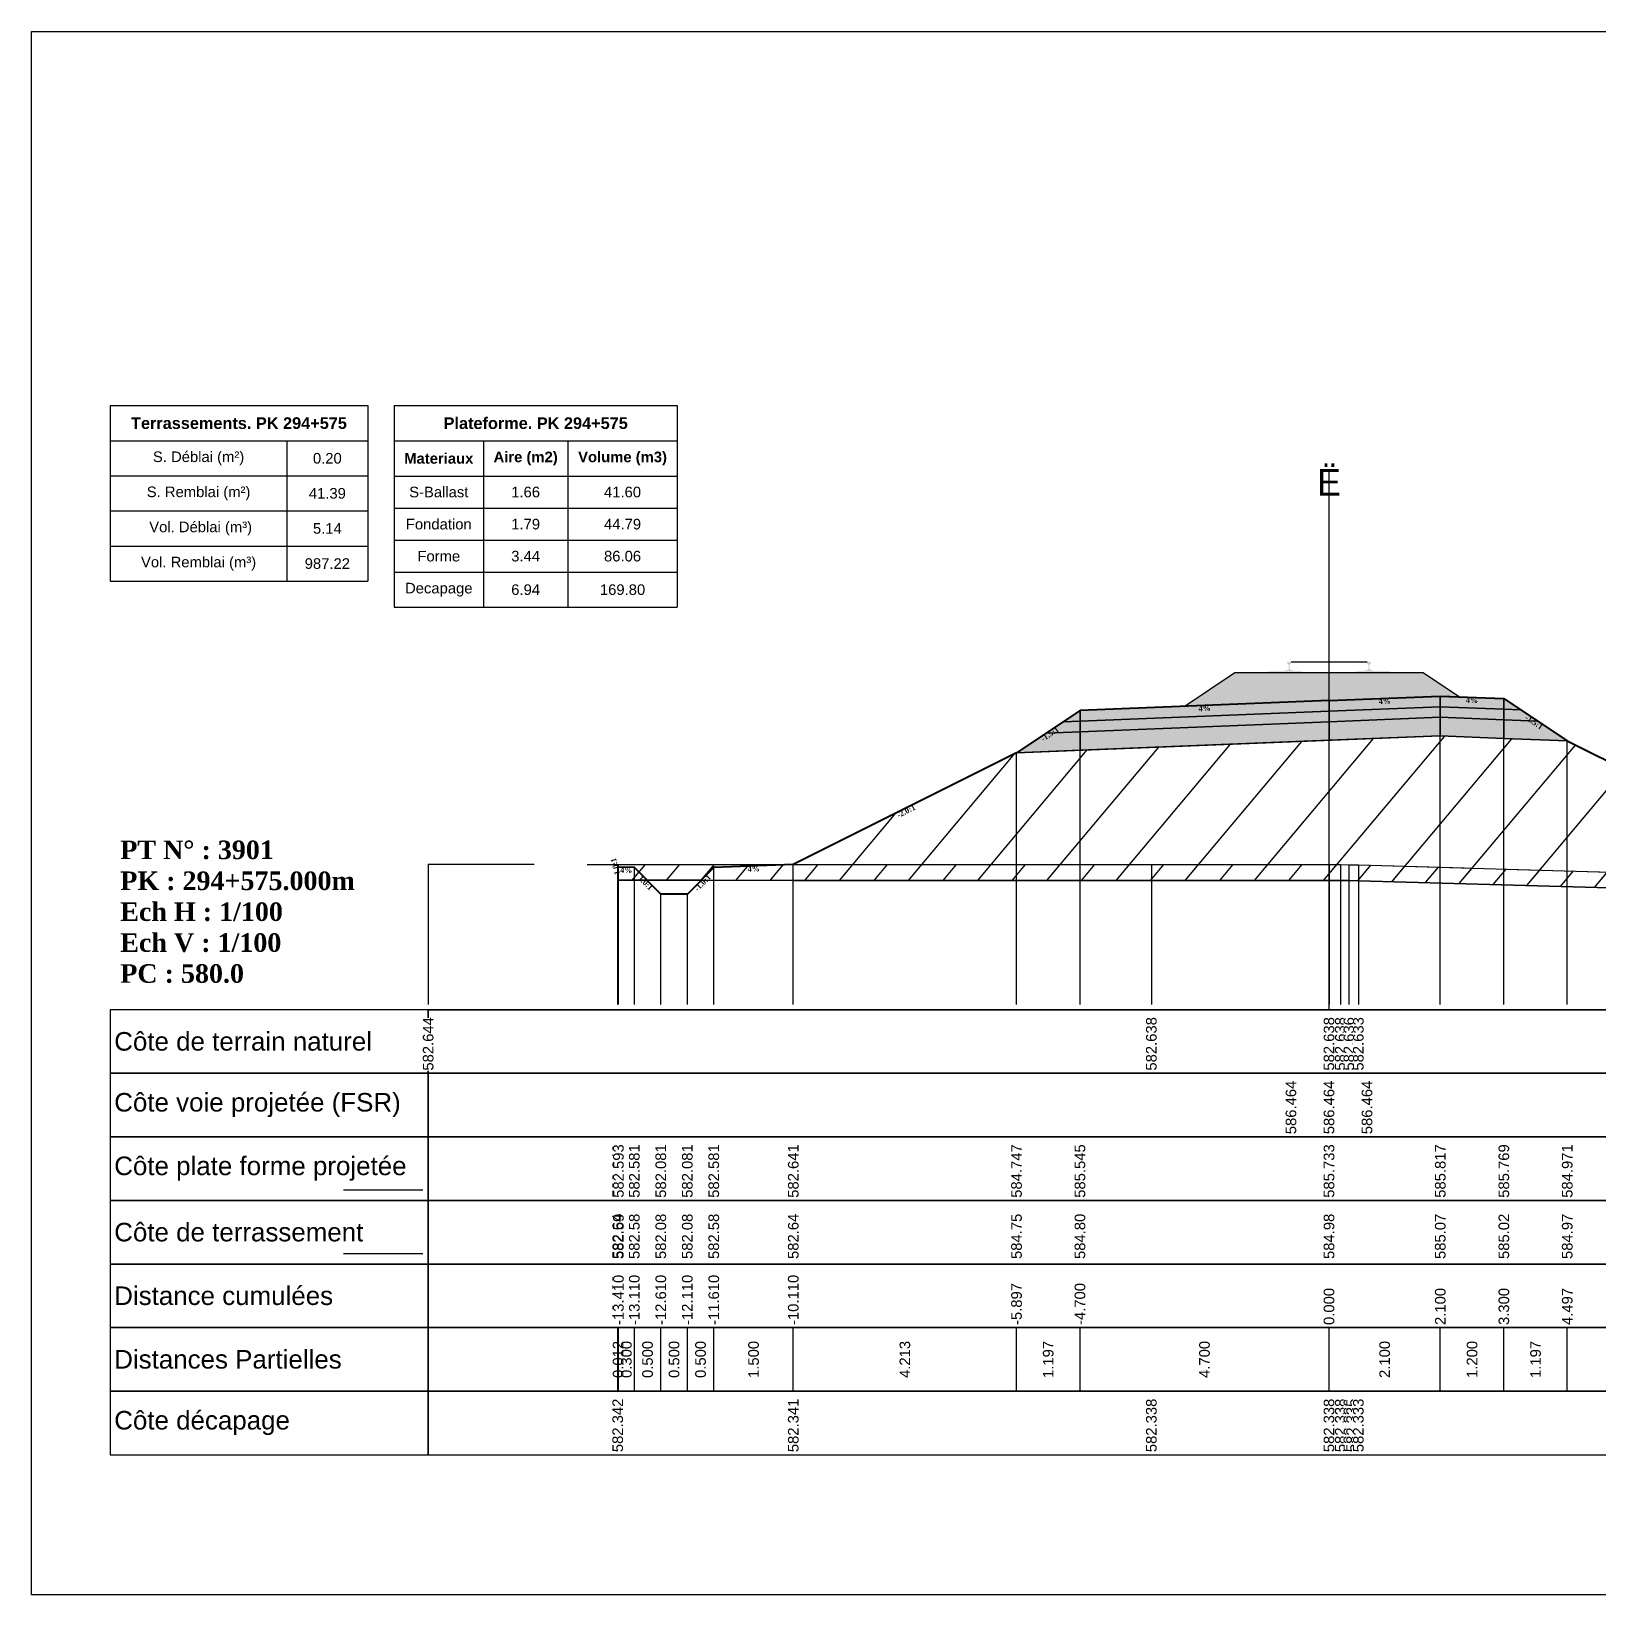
# Model space of a CAD drawing. Header units: millimetres. Extents: x 2762 to 3076, y 916 to 3305.
# Drawn here: x 2797.56 to 2827.14, y 2667.65 to 2697.15 of the extents above; entities that cross this region are included whole.
import ezdxf

# ---------------------------------------------------------------- set-up
doc = ezdxf.new("R2010")
doc.units = ezdxf.units.MM
doc.header["$LTSCALE"] = 2
doc.linetypes.add('CACHE', pattern=[9.525, 6.35, -3.175])
doc.linetypes.add('DASHED', pattern=[0.75, 0.5, -0.25])
for name, color, linetype in [('C-ANNO-TABL', 1, 'Continuous'), ('C-ANNO-TABL-TEXT', 150, 'Continuous'), ('C-ANNO-TABL-TITL', 150, 'Continuous'), ('C-ANNO-TABL-TTBL', 5, 'Continuous'), ('C-ROAD-CORR', 5, 'Continuous'), ('C-ROAD-SCTN', 7, 'Continuous')]:
    doc.layers.add(name, color=color, linetype=linetype)
doc.styles.add('ARIAL', font='arial.ttf')
doc.styles.add('C3D_Etiquette', font='romans.shx')
doc.styles.add('C3D_Profil_Travers', font='romans.shx')
doc.styles.get("Standard").update_dxf_attribs({"font": 'arial.ttf'})

msp = doc.modelspace()

# ---------------------------------------------------------------- hatches: boundary and pattern name
at = {"linetype": 'Continuous', "lineweight": -3}
msp.add_hatch(color=254, dxfattribs=at).paths.add_polyline_path([(2820.837, 2684.864), (2820.837, 2685.049), (2820.952, 2685.07), (2821.3, 2685.07), (2821.3, 2685.076), (2821.226, 2685.076), (2821.226, 2685.086), (2821.227, 2685.087), (2821.229, 2685.087), (2821.23, 2685.088), (2821.25, 2685.089), (2821.253, 2685.09), (2821.256, 2685.091), (2821.284, 2685.102), (2821.287, 2685.103), (2821.288, 2685.104), (2821.289, 2685.106), (2821.29, 2685.11), (2821.291, 2685.117), (2821.292, 2685.126), (2821.293, 2685.136), (2821.293, 2685.16), (2821.292, 2685.176), (2821.292, 2685.182), (2821.291, 2685.188), (2821.29, 2685.193), (2821.29, 2685.195), (2821.289, 2685.198), (2821.288, 2685.2), (2821.287, 2685.201), (2821.286, 2685.203), (2821.285, 2685.203), (2821.269, 2685.209), (2821.267, 2685.211), (2821.266, 2685.211), (2821.265, 2685.213), (2821.265, 2685.215), (2821.265, 2685.234), (2821.266, 2685.238), (2821.267, 2685.24), (2821.269, 2685.243), (2821.271, 2685.244), (2821.274, 2685.245), (2821.275, 2685.246), (2821.279, 2685.247), (2821.283, 2685.247), (2821.286, 2685.247), (2821.29, 2685.248), (2821.295, 2685.248), (2821.298, 2685.248), (2821.301, 2685.248), (2821.305, 2685.248), (2821.308, 2685.248), (2821.312, 2685.248), (2821.317, 2685.247), (2821.32, 2685.247), (2821.324, 2685.247), (2821.328, 2685.246), (2821.329, 2685.245), (2821.331, 2685.244), (2821.334, 2685.243), (2821.336, 2685.24), (2821.337, 2685.238), (2821.337, 2685.234), (2821.337, 2685.215), (2821.337, 2685.213), (2821.337, 2685.211), (2821.336, 2685.211), (2821.334, 2685.209), (2821.318, 2685.203), (2821.317, 2685.203), (2821.315, 2685.201), (2821.314, 2685.2), (2821.314, 2685.198), (2821.313, 2685.195), (2821.312, 2685.193), (2821.312, 2685.188), (2821.311, 2685.182), (2821.31, 2685.176), (2821.31, 2685.16), (2821.31, 2685.136), (2821.311, 2685.126), (2821.312, 2685.117), (2821.313, 2685.11), (2821.314, 2685.106), (2821.315, 2685.104), (2821.316, 2685.103), (2821.318, 2685.102), (2821.347, 2685.091), (2821.35, 2685.09), (2821.353, 2685.089), (2821.373, 2685.088), (2821.374, 2685.087), (2821.375, 2685.087), (2821.376, 2685.086), (2821.376, 2685.076), (2821.302, 2685.076), (2821.302, 2685.07), (2821.506, 2685.07), (2821.638, 2685.039), (2822.472, 2685.039), (2822.603, 2685.07), (2822.807, 2685.07), (2822.807, 2685.076), (2822.733, 2685.076), (2822.733, 2685.086), (2822.734, 2685.087), (2822.736, 2685.087), (2822.737, 2685.088), (2822.757, 2685.089), (2822.76, 2685.09), (2822.763, 2685.091), (2822.791, 2685.102), (2822.794, 2685.103), (2822.795, 2685.104), (2822.796, 2685.106), (2822.797, 2685.11), (2822.798, 2685.117), (2822.799, 2685.126), (2822.8, 2685.136), (2822.8, 2685.16), (2822.799, 2685.176), (2822.799, 2685.182), (2822.798, 2685.188), (2822.797, 2685.193), (2822.797, 2685.195), (2822.796, 2685.198), (2822.795, 2685.2), (2822.794, 2685.201), (2822.793, 2685.203), (2822.792, 2685.203), (2822.776, 2685.209), (2822.774, 2685.211), (2822.773, 2685.211), (2822.772, 2685.213), (2822.772, 2685.215), (2822.772, 2685.234), (2822.773, 2685.238), (2822.774, 2685.24), (2822.776, 2685.243), (2822.778, 2685.244), (2822.781, 2685.245), (2822.782, 2685.246), (2822.786, 2685.247), (2822.79, 2685.247), (2822.793, 2685.247), (2822.797, 2685.248), (2822.802, 2685.248), (2822.805, 2685.248), (2822.808, 2685.248), (2822.812, 2685.248), (2822.815, 2685.248), (2822.819, 2685.248), (2822.824, 2685.247), (2822.827, 2685.247), (2822.831, 2685.247), (2822.835, 2685.246), (2822.836, 2685.245), (2822.838, 2685.244), (2822.841, 2685.243), (2822.843, 2685.24), (2822.844, 2685.238), (2822.844, 2685.234), (2822.844, 2685.215), (2822.844, 2685.213), (2822.844, 2685.211), (2822.843, 2685.211), (2822.841, 2685.209), (2822.825, 2685.203), (2822.824, 2685.203), (2822.822, 2685.201), (2822.821, 2685.2), (2822.821, 2685.198), (2822.82, 2685.195), (2822.819, 2685.193), (2822.819, 2685.188), (2822.818, 2685.182), (2822.817, 2685.176), (2822.817, 2685.16), (2822.817, 2685.136), (2822.818, 2685.126), (2822.819, 2685.117), (2822.82, 2685.11), (2822.821, 2685.106), (2822.822, 2685.104), (2822.823, 2685.103), (2822.825, 2685.102), (2822.854, 2685.091), (2822.857, 2685.09), (2822.86, 2685.089), (2822.88, 2685.088), (2822.881, 2685.087), (2822.882, 2685.087), (2822.883, 2685.086), (2822.883, 2685.076), (2822.809, 2685.076), (2822.809, 2685.07), (2823.157, 2685.07), (2823.272, 2685.049), (2823.272, 2684.864)])
h = msp.add_hatch(dxfattribs=at)
h.set_pattern_fill('GRAVEL', color=252, scale=0.009, style=0)
h.set_pattern_definition([(228.0128, (2819.486781, 2684.636176), (-1.8288, -2.0574), [0.030755, -3.0447435]), (184.96974, (2819.466207, 2684.613316), (2.743199999, 0.228600013), [0.0527764, -5.2248644]), (132.51045, (2819.413629, 2684.608744), (2.286, -2.5146), [0.0372133, -3.684125]), (267.2737, (2819.324475, 2684.551594), (0.2286, 4.572), [0.0480604, -4.7579794]), (292.83365, (2819.322189, 2684.503588), (-1.143, 2.7432), [0.047127, -4.6655827]), (357.2737, (2819.340477, 2684.460154), (-4.572, 0.2286), [0.0480604, -4.7579794]), (37.69424, (2819.388483, 2684.457868), (-2.9718, -2.286), [0.0635574, -6.2921804]), (72.25533, (2819.438775, 2684.49673), (1.6002, 5.0292), [0.0600048, -5.940473]), (121.42957, (2819.457063, 2684.55388), (-1.8288, 2.9718), [0.048223, -4.774099]), (175.23636, (2819.431917, 2684.595028), (2.5146, -0.2286), [0.055054, -2.697654]), (222.39744, (2819.377053, 2684.5996), (-2.7432, -2.5146), [0.071197, -7.0485095]), (138.81407, (2819.55079, 2684.549308), (-1.6002, 1.3716), [0.0243004, -2.405751]), (171.46923, (2819.532501, 2684.56531), (2.9718, -0.4572), [0.0462314, -4.5769175]), (225, (2819.48678, 2684.57217), (-3e-17, -0.2286), [0.032329, -0.29096]), (203.1986, (2819.47078, 2684.5996), (1.143, 0.4572), [0.01741, -1.723556]), (291.8014, (2819.454777, 2684.59274), (-0.2286, 0.6858), [0.024621, -1.206428]), (30.9638, (2819.46392, 2684.569882), (0.6858, 0.4572), [0.039989, -1.292967]), (161.565, (2819.49821, 2684.590456), (0.4572, -0.2286), [0.028916, -0.693981]), (16.38954, (2819.322189, 2684.592742), (2.286, 0.6858), [0.040508, -4.0102944]), (70.34618, (2819.361051, 2684.604172), (-0.9144, -2.5146), [0.033984, -3.3643994]), (293.1986, (2819.49821, 2684.636176), (-0.4572, 1.143), [0.034819, -1.7061465]), (343.61046, (2819.511927, 2684.604172), (-2.286, 0.6858), [0.040508, -4.0102944]), (339.44395, (2819.32219, 2684.45101), (-1.143, 0.4572), [0.039063, -1.914096]), (294.77514, (2819.358765, 2684.437294), (-1.143, 2.5146), [0.0327305, -3.2403234]), (66.8014, (2819.500497, 2684.407576), (0.4572, 1.143), [0.034819, -1.7061465]), (17.35402, (2819.514213, 2684.43958), (-2.9718, -0.9144), [0.0383204, -3.793714]), (69.44395, (2819.388483, 2684.407576), (-0.4572, -1.143), [0.0195316, -1.933628]), (101.3099, (2819.48678, 2684.407576), (-0.2286, 0.9144), [0.011656, -1.1539795]), (165.9638, (2819.484495, 2684.419006), (0.6858, -0.2286), [0.047127, -0.895415]), (186.009, (2819.438775, 2684.430436), (2.286, 0.2286), [0.043674, -4.323723]), (303.69, (2819.46392, 2684.54931), (-0.2286, 0.4572), [0.032969, -0.79126]), (353.15723, (2819.482209, 2684.521876), (3.8862, -0.4572), [0.05756, -5.698441]), (60.9454, (2819.53936, 2684.515018), (-0.9144, -1.6002), [0.023536, -2.330045]), (90, (2819.5508, 2684.5356), (-0.2286, 0.2286), [0.013716, -0.214884]), (120.25644, (2819.434203, 2684.437294), (0.9144, -1.6002), [0.031758, -3.1440547]), (48.0128, (2819.418201, 2684.464726), (1.8288, 2.0574), [0.06151, -3.0139886]), (0, (2819.45935, 2684.51045), (0.2286, 0.2286), [0.059436, -0.169164]), (325.30485, (2819.518785, 2684.510446), (2.286, -1.6002), [0.036145, -3.5783385]), (254.0546, (2819.548503, 2684.489872), (-0.2286, -0.9144), [0.033285, -1.6309485]), (207.64598, (2819.539359, 2684.457868), (-4.3434, -2.286), [0.054193, -5.365122]), (175.42608, (2819.491353, 2684.432722), (-2.9718, 0.2286), [0.0573327, -5.675926])])
h.paths.add_polyline_path([(2819.322, 2684.408), (2820.28, 2685.046), (2823.83, 2685.046), (2824.519, 2684.586), (2824.155, 2684.601)])
h = msp.add_hatch(color=11, dxfattribs=at)
h.paths.add_polyline_path([(2825.355, 2684.353), (2825.355, 2684.553), (2825.674, 2684.34)])
h.paths.add_polyline_path([(2824.155, 2684.401), (2824.155, 2684.601), (2825.355, 2684.553), (2825.355, 2684.353)])
h.paths.add_polyline_path([(2822.055, 2684.317), (2822.055, 2684.517), (2824.155, 2684.601), (2824.155, 2684.401)])
h.paths.add_polyline_path([(2817.355, 2684.129), (2817.355, 2684.329), (2822.055, 2684.517), (2822.055, 2684.317)])
h.paths.add_polyline_path([(2817.035, 2684.116), (2817.355, 2684.329), (2817.355, 2684.129)])
h = msp.add_hatch(color=83, dxfattribs=at)
h.paths.add_polyline_path([(2825.355, 2683.803), (2825.355, 2684.153), (2825.993, 2684.127), (2826.551, 2683.755)])
h.paths.add_polyline_path([(2824.155, 2683.851), (2824.155, 2684.201), (2825.355, 2684.153), (2825.355, 2683.803)])
h.paths.add_polyline_path([(2822.055, 2683.767), (2822.055, 2684.117), (2824.155, 2684.201), (2824.155, 2683.851)])
h.paths.add_polyline_path([(2817.355, 2683.579), (2817.355, 2683.929), (2822.055, 2684.117), (2822.055, 2683.767)])
h.paths.add_polyline_path([(2816.158, 2683.531), (2816.716, 2683.903), (2817.355, 2683.929), (2817.355, 2683.579)])
h = msp.add_hatch(color=30, dxfattribs=at)
h.paths.add_polyline_path([(2825.355, 2684.153), (2825.355, 2684.353), (2825.674, 2684.34), (2825.993, 2684.127)])
h.paths.add_polyline_path([(2824.155, 2684.201), (2824.155, 2684.401), (2825.355, 2684.353), (2825.355, 2684.153)])
h.paths.add_polyline_path([(2822.055, 2684.117), (2822.055, 2684.317), (2824.155, 2684.401), (2824.155, 2684.201)])
h.paths.add_polyline_path([(2817.355, 2683.929), (2817.355, 2684.129), (2822.055, 2684.317), (2822.055, 2684.117)])
h.paths.add_polyline_path([(2816.716, 2683.903), (2817.035, 2684.116), (2817.355, 2684.129), (2817.355, 2683.929)])
h = msp.add_hatch(dxfattribs=at)
h.set_pattern_fill('_U', color=3, angle=50, style=0, pattern_type=0)
h.set_pattern_definition([(50, (2810.2056, 2681.1253), (-0.766044, 0.642788), [])])
h.paths.add_polyline_path([(2810.206, 2681.125), (2810.445, 2681.364), (2811.945, 2681.424), (2816.158, 2683.531), (2824.155, 2683.851), (2826.551, 2683.755), (2831.75, 2681.156), (2831.75, 2680.856), (2822.608, 2681.117), (2822.431, 2681.119), (2822.268, 2681.122), (2818.702, 2681.121)])
h.paths.add_polyline_path([(2808.632, 2681.126), (2808.632, 2681.426), (2808.645, 2681.376), (2808.945, 2681.364), (2809.184, 2681.126)])
h = msp.add_hatch(dxfattribs=at)
h.set_pattern_fill('_U', color=150, scale=0.5, angle=50, style=0, pattern_type=0)
h.set_pattern_definition([(50, (2810.2056, 2681.1253), (-0.383022, 0.321394), [])])
h.paths.add_polyline_path([(2810.206, 2681.125), (2810.445, 2681.364), (2811.945, 2681.424), (2818.702, 2681.421), (2822.268, 2681.422), (2822.431, 2681.419), (2822.608, 2681.417), (2831.75, 2681.156), (2831.75, 2680.856), (2822.608, 2681.117), (2822.431, 2681.119), (2822.268, 2681.122), (2818.702, 2681.121)])
h.paths.add_polyline_path([(2808.632, 2681.426), (2811.945, 2681.424), (2810.445, 2681.364), (2810.206, 2681.125), (2809.184, 2681.126), (2808.945, 2681.364), (2808.645, 2681.376)])
h.paths.add_polyline_path([(2808.632, 2681.126), (2808.632, 2681.426), (2808.645, 2681.376), (2808.945, 2681.364), (2809.184, 2681.126)])

# ---------------------------------------------------------------- linework, layer by layer
at = {"color": 7, "linetype": 'Continuous', "lineweight": -3}
for p, q in [((2822.055, 2678.684), (2822.055, 2688.884)), ((2805.054, 2678.684), (2839.056, 2678.684)), ((2808.632, 2671.484), (2808.632, 2672.684)), ((2808.645, 2671.484), (2808.645, 2672.684)), ((2808.645, 2671.484), (2808.645, 2672.684)), ((2808.945, 2671.484), (2808.945, 2672.684)), ((2808.945, 2671.484), (2808.945, 2672.684)), ((2809.445, 2671.484), (2809.445, 2672.684)), ((2809.445, 2671.484), (2809.445, 2672.684)), ((2809.945, 2671.484), (2809.945, 2672.684)), ((2809.945, 2671.484), (2809.945, 2672.684)), ((2810.445, 2671.484), (2810.445, 2672.684)), ((2810.445, 2671.484), (2810.445, 2672.684)), ((2811.945, 2671.484), (2811.945, 2672.684)), ((2811.945, 2671.484), (2811.945, 2672.684)), ((2816.158, 2671.484), (2816.158, 2672.684)), ((2816.158, 2671.484), (2816.158, 2672.684)), ((2817.355, 2671.484), (2817.355, 2672.684)), ((2817.355, 2671.484), (2817.355, 2672.684)), ((2822.055, 2671.484), (2822.055, 2672.684)), ((2822.055, 2671.484), (2822.055, 2672.684)), ((2824.155, 2671.484), (2824.155, 2672.684)), ((2824.155, 2671.484), (2824.155, 2672.684)), ((2825.355, 2671.484), (2825.355, 2672.684)), ((2825.355, 2671.484), (2825.355, 2672.684)), ((2826.551, 2671.484), (2826.551, 2672.684)), ((2826.551, 2671.484), (2826.551, 2672.684))]:
    msp.add_line(p, q, dxfattribs=at)
at = {"color": 251, "linetype": 'Continuous', "lineweight": -3}
for p, q in [((2819.322, 2684.408), (2820.28, 2685.046)), ((2820.28, 2685.046), (2823.83, 2685.046)), ((2823.83, 2685.046), (2824.519, 2684.586)), ((2817.355, 2684.329), (2822.055, 2684.517)), ((2824.155, 2684.601), (2819.322, 2684.408)), ((2822.055, 2684.517), (2824.155, 2684.601)), ((2822.055, 2684.317), (2822.055, 2684.517)), ((2822.055, 2684.517), (2822.055, 2684.317)), ((2824.519, 2684.586), (2824.155, 2684.601)), ((2824.155, 2684.401), (2824.155, 2684.601)), ((2824.155, 2684.601), (2825.355, 2684.553)), ((2824.155, 2684.601), (2824.155, 2684.401)), ((2825.355, 2684.353), (2825.355, 2684.553)), ((2825.355, 2684.553), (2825.674, 2684.34)), ((2825.355, 2684.553), (2825.355, 2684.353)), ((2817.035, 2684.116), (2817.355, 2684.329)), ((2817.355, 2684.129), (2817.355, 2684.329)), ((2817.355, 2684.329), (2817.355, 2684.129)), ((2822.055, 2684.317), (2817.355, 2684.129)), ((2824.155, 2684.401), (2822.055, 2684.317)), ((2825.355, 2684.353), (2824.155, 2684.401)), ((2825.674, 2684.34), (2825.355, 2684.353)), ((2817.355, 2684.129), (2817.035, 2684.116))]:
    msp.add_line(p, q, dxfattribs=at)
at = {"color": 53, "linetype": 'Continuous', "lineweight": -3}
for p, q in [((2817.355, 2684.129), (2822.055, 2684.317)), ((2822.055, 2684.317), (2824.155, 2684.401)), ((2822.055, 2684.117), (2822.055, 2684.317)), ((2822.055, 2684.317), (2822.055, 2684.117)), ((2824.155, 2684.201), (2822.055, 2684.117)), ((2822.055, 2684.117), (2824.155, 2684.201)), ((2824.155, 2684.201), (2824.155, 2684.401)), ((2824.155, 2684.401), (2825.355, 2684.353)), ((2824.155, 2684.401), (2824.155, 2684.201)), ((2825.355, 2684.153), (2824.155, 2684.201)), ((2824.155, 2683.851), (2824.155, 2684.201)), ((2824.155, 2684.201), (2825.355, 2684.153)), ((2824.155, 2684.201), (2824.155, 2683.851)), ((2825.355, 2684.153), (2825.355, 2684.353)), ((2825.355, 2684.353), (2825.674, 2684.34)), ((2825.355, 2684.353), (2825.355, 2684.153)), ((2825.674, 2684.34), (2825.993, 2684.127)), ((2816.158, 2683.531), (2816.716, 2683.903)), ((2816.716, 2683.903), (2817.035, 2684.116)), ((2817.355, 2683.929), (2816.716, 2683.903)), ((2816.716, 2683.903), (2817.355, 2683.929)), ((2817.035, 2684.116), (2817.355, 2684.129)), ((2817.355, 2683.929), (2817.355, 2684.129)), ((2817.355, 2684.129), (2817.355, 2683.929)), ((2822.055, 2684.117), (2817.355, 2683.929)), ((2817.355, 2683.929), (2822.055, 2684.117)), ((2817.355, 2683.579), (2817.355, 2683.929)), ((2817.355, 2683.929), (2817.355, 2683.579)), ((2822.055, 2683.767), (2822.055, 2684.117)), ((2822.055, 2684.117), (2822.055, 2683.767)), ((2825.993, 2684.127), (2825.355, 2684.153)), ((2825.355, 2683.803), (2825.355, 2684.153)), ((2825.355, 2684.153), (2825.993, 2684.127)), ((2825.355, 2684.153), (2825.355, 2683.803)), ((2825.993, 2684.127), (2826.551, 2683.755)), ((2822.055, 2683.767), (2817.355, 2683.579)), ((2824.155, 2683.851), (2822.055, 2683.767)), ((2825.355, 2683.803), (2824.155, 2683.851)), ((2826.551, 2683.755), (2825.355, 2683.803)), ((2817.355, 2683.579), (2816.158, 2683.531))]:
    msp.add_line(p, q, dxfattribs=at)
at = {"color": 253, "linetype": 'Continuous', "lineweight": -3}
for p, q in [((2816.158, 2683.531), (2824.155, 2683.851)), ((2824.155, 2683.851), (2826.551, 2683.755)), ((2826.551, 2683.755), (2831.75, 2681.156)), ((2811.945, 2681.424), (2816.158, 2683.531)), ((2808.632, 2681.426), (2811.945, 2681.424)), ((2808.645, 2681.376), (2808.632, 2681.426)), ((2808.632, 2681.126), (2808.632, 2681.426)), ((2808.632, 2681.426), (2808.645, 2681.376)), ((2808.632, 2681.126), (2808.632, 2681.426)), ((2808.632, 2681.426), (2808.645, 2681.376)), ((2808.945, 2681.364), (2808.645, 2681.376)), ((2808.645, 2681.376), (2808.945, 2681.364)), ((2808.645, 2681.376), (2808.945, 2681.364)), ((2809.184, 2681.126), (2808.945, 2681.364)), ((2808.945, 2681.364), (2809.184, 2681.126)), ((2808.945, 2681.364), (2809.184, 2681.126)), ((2810.206, 2681.125), (2810.445, 2681.364)), ((2810.445, 2681.364), (2810.206, 2681.125)), ((2810.206, 2681.125), (2810.445, 2681.364)), ((2810.445, 2681.364), (2811.945, 2681.424)), ((2811.945, 2681.424), (2810.445, 2681.364)), ((2810.445, 2681.364), (2811.945, 2681.424)), ((2811.945, 2681.424), (2818.702, 2681.421)), ((2818.702, 2681.421), (2822.268, 2681.422)), ((2822.268, 2681.422), (2822.431, 2681.419)), ((2822.431, 2681.419), (2822.608, 2681.417)), ((2822.608, 2681.417), (2831.75, 2681.156)), ((2809.184, 2681.126), (2808.632, 2681.126)), ((2809.184, 2681.126), (2808.632, 2681.126)), ((2810.206, 2681.125), (2809.184, 2681.126)), ((2809.184, 2681.126), (2810.206, 2681.125)), ((2809.445, 2680.864), (2809.184, 2681.126)), ((2810.206, 2681.125), (2809.945, 2680.864)), ((2818.702, 2681.121), (2810.206, 2681.125)), ((2818.702, 2681.121), (2810.206, 2681.125)), ((2822.268, 2681.122), (2818.702, 2681.121)), ((2822.268, 2681.122), (2818.702, 2681.121)), ((2822.431, 2681.119), (2822.268, 2681.122)), ((2822.431, 2681.119), (2822.268, 2681.122)), ((2822.608, 2681.117), (2822.431, 2681.119)), ((2822.608, 2681.117), (2822.431, 2681.119)), ((2831.75, 2680.856), (2822.608, 2681.117)), ((2831.75, 2680.856), (2822.608, 2681.117)), ((2809.945, 2680.864), (2809.445, 2680.864))]:
    msp.add_line(p, q, dxfattribs=at)
at = {"color": 8, "linetype": 'CACHE', "lineweight": -3}
for p, q in [((2822.055, 2678.784), (2822.055, 2683.767)), ((2822.055, 2678.784), (2822.055, 2683.767)), ((2824.155, 2678.784), (2824.155, 2683.851)), ((2825.355, 2678.784), (2825.355, 2683.803)), ((2826.551, 2678.784), (2826.551, 2683.755)), ((2816.158, 2678.784), (2816.158, 2683.531)), ((2817.355, 2678.784), (2817.355, 2683.579)), ((2808.632, 2678.784), (2808.632, 2681.426)), ((2808.645, 2678.784), (2808.645, 2681.376)), ((2808.945, 2678.784), (2808.945, 2681.364)), ((2810.445, 2678.784), (2810.445, 2681.364)), ((2811.945, 2678.784), (2811.945, 2681.424)), ((2809.445, 2678.784), (2809.445, 2680.864)), ((2809.945, 2678.784), (2809.945, 2680.864))]:
    msp.add_line(p, q, dxfattribs=at)
at = {"color": 105, "linetype": 'DASHED', "lineweight": -3, "ltscale": 2}
for p, q in [((2805.055, 2681.428), (2818.702, 2681.421)), ((2818.702, 2681.421), (2822.055, 2681.422)), ((2822.055, 2681.422), (2822.268, 2681.422)), ((2822.268, 2681.422), (2822.431, 2681.419)), ((2822.431, 2681.419), (2822.608, 2681.417)), ((2822.608, 2681.417), (2839.055, 2680.947))]:
    msp.add_line(p, q, dxfattribs=at)
at = {"color": 98, "linetype": 'CACHE', "lineweight": -3}
for p, q in [((2805.055, 2681.428), (2805.055, 2678.784)), ((2818.702, 2681.421), (2818.702, 2678.784)), ((2822.055, 2681.422), (2822.055, 2678.784)), ((2822.268, 2681.422), (2822.268, 2678.784)), ((2822.431, 2681.419), (2822.431, 2678.784)), ((2822.608, 2681.417), (2822.608, 2678.784))]:
    msp.add_line(p, q, dxfattribs=at)
at = {"color": 6, "linetype": 'Continuous', "lineweight": -3}
for p, q in [((2808.632, 2681.126), (2811.945, 2681.124)), ((2811.945, 2681.124), (2818.702, 2681.121)), ((2818.702, 2681.121), (2822.055, 2681.122)), ((2822.055, 2681.122), (2822.268, 2681.122)), ((2822.268, 2681.122), (2822.431, 2681.119)), ((2822.431, 2681.119), (2822.482, 2681.119)), ((2822.482, 2681.119), (2822.608, 2681.117)), ((2822.608, 2681.117), (2831.75, 2680.856))]:
    msp.add_line(p, q, dxfattribs=at)
at = {"color": 154, "linetype": 'Continuous', "lineweight": -3}
msp.add_line((2803.454, 2675.284), (2804.954, 2675.284), dxfattribs=at)
at = {"color": 1, "linetype": 'Continuous', "lineweight": -3}
msp.add_line((2803.454, 2674.084), (2804.954, 2674.084), dxfattribs=at)
at = {"color": 7, "linetype": 'Continuous', "lineweight": -3}
for points in [[(2805.054, 2677.484), (2805.054, 2678.684), (2799.054, 2678.684), (2799.054, 2677.484)], [(2805.054, 2677.484), (2839.056, 2677.484), (2839.056, 2678.684), (2805.054, 2678.684)], [(2805.054, 2676.284), (2805.054, 2677.484), (2799.054, 2677.484), (2799.054, 2676.284)], [(2805.054, 2676.284), (2839.056, 2676.284), (2839.056, 2677.484), (2805.054, 2677.484)], [(2805.054, 2675.084), (2805.054, 2676.284), (2799.054, 2676.284), (2799.054, 2675.084)], [(2805.054, 2675.084), (2839.056, 2675.084), (2839.056, 2676.284), (2805.054, 2676.284)], [(2805.054, 2673.884), (2805.054, 2675.084), (2799.054, 2675.084), (2799.054, 2673.884)], [(2805.054, 2673.884), (2839.056, 2673.884), (2839.056, 2675.084), (2805.054, 2675.084)], [(2805.054, 2672.684), (2805.054, 2673.884), (2799.054, 2673.884), (2799.054, 2672.684)], [(2805.054, 2672.684), (2839.056, 2672.684), (2839.056, 2673.884), (2805.054, 2673.884)], [(2805.054, 2671.484), (2805.054, 2672.684), (2799.054, 2672.684), (2799.054, 2671.484)], [(2805.054, 2671.484), (2839.056, 2671.484), (2839.056, 2672.684), (2805.054, 2672.684)], [(2805.054, 2670.284), (2805.054, 2671.484), (2799.054, 2671.484), (2799.054, 2670.284)], [(2805.054, 2670.284), (2839.056, 2670.284), (2839.056, 2671.484), (2805.054, 2671.484)]]:
    msp.add_3dface(points, dxfattribs=at)
at = {"layer": 'C-ANNO-TABL', "color": 7, "linetype": 'Continuous', "lineweight": -3}
for p, q in [((2799.054, 2689.419), (2802.388, 2689.419)), ((2802.388, 2689.419), (2803.913, 2689.419)), ((2802.388, 2689.419), (2802.388, 2688.757)), ((2804.413, 2689.416), (2806.095, 2689.416)), ((2806.095, 2689.416), (2807.691, 2689.416)), ((2806.095, 2689.416), (2806.095, 2688.754)), ((2807.691, 2689.416), (2809.753, 2689.416)), ((2807.691, 2689.416), (2807.691, 2688.754)), ((2799.054, 2688.757), (2802.388, 2688.757)), ((2802.388, 2688.757), (2803.913, 2688.757)), ((2802.388, 2688.757), (2802.388, 2688.095)), ((2804.413, 2688.754), (2806.095, 2688.754)), ((2806.095, 2688.754), (2807.691, 2688.754)), ((2806.095, 2688.754), (2806.095, 2688.147)), ((2807.691, 2688.754), (2809.753, 2688.754)), ((2807.691, 2688.754), (2807.691, 2688.147)), ((2799.054, 2688.095), (2802.388, 2688.095)), ((2802.388, 2688.095), (2803.913, 2688.095)), ((2802.388, 2688.095), (2802.388, 2687.432)), ((2804.413, 2688.147), (2806.095, 2688.147)), ((2806.095, 2688.147), (2807.691, 2688.147)), ((2806.095, 2688.147), (2806.095, 2687.543)), ((2807.691, 2688.147), (2809.753, 2688.147)), ((2807.691, 2688.147), (2807.691, 2687.543)), ((2804.413, 2687.543), (2806.095, 2687.543)), ((2806.095, 2687.543), (2807.691, 2687.543)), ((2806.095, 2687.543), (2806.095, 2686.939)), ((2807.691, 2687.543), (2809.753, 2687.543)), ((2807.691, 2687.543), (2807.691, 2686.939)), ((2799.054, 2687.432), (2802.388, 2687.432)), ((2802.388, 2687.432), (2803.913, 2687.432)), ((2802.388, 2687.432), (2802.388, 2686.77)), ((2804.413, 2686.939), (2806.095, 2686.939)), ((2806.095, 2686.939), (2807.691, 2686.939)), ((2806.095, 2686.939), (2806.095, 2686.28)), ((2807.691, 2686.939), (2809.753, 2686.939)), ((2807.691, 2686.939), (2807.691, 2686.28))]:
    msp.add_line(p, q, dxfattribs=at)
at = {"layer": 'C-ANNO-TABL-TTBL', "color": 7, "linetype": 'Continuous', "lineweight": -3}
for p, q in [((2799.054, 2690.084), (2803.913, 2690.084)), ((2799.054, 2690.084), (2799.054, 2689.419)), ((2803.913, 2690.084), (2803.913, 2689.419)), ((2804.413, 2690.084), (2809.753, 2690.084)), ((2804.413, 2690.084), (2804.413, 2689.416)), ((2809.753, 2690.084), (2809.753, 2689.416)), ((2799.054, 2689.419), (2799.054, 2688.757)), ((2803.913, 2689.419), (2803.913, 2688.757)), ((2804.413, 2689.416), (2804.413, 2688.754)), ((2809.753, 2689.416), (2809.753, 2688.754)), ((2799.054, 2688.757), (2799.054, 2688.095)), ((2803.913, 2688.757), (2803.913, 2688.095)), ((2804.413, 2688.754), (2804.413, 2688.147)), ((2809.753, 2688.754), (2809.753, 2688.147)), ((2799.054, 2688.095), (2799.054, 2687.432)), ((2803.913, 2688.095), (2803.913, 2687.432)), ((2804.413, 2688.147), (2804.413, 2687.543)), ((2809.753, 2688.147), (2809.753, 2687.543)), ((2804.413, 2687.543), (2804.413, 2686.939)), ((2809.753, 2687.543), (2809.753, 2686.939)), ((2799.054, 2687.432), (2799.054, 2686.77)), ((2803.913, 2687.432), (2803.913, 2686.77)), ((2804.413, 2686.939), (2804.413, 2686.28)), ((2809.753, 2686.939), (2809.753, 2686.28)), ((2799.054, 2686.77), (2802.388, 2686.77)), ((2802.388, 2686.77), (2803.913, 2686.77)), ((2804.413, 2686.28), (2806.095, 2686.28)), ((2806.095, 2686.28), (2807.691, 2686.28)), ((2807.691, 2686.28), (2809.753, 2686.28))]:
    msp.add_line(p, q, dxfattribs=at)
at = {"layer": 'C-ROAD-CORR', "color": 1, "linetype": 'Continuous', "lineweight": 40}
for p, q in [((2822.055, 2684.517), (2817.355, 2684.329)), ((2822.055, 2684.517), (2824.155, 2684.601)), ((2824.155, 2684.601), (2825.355, 2684.553)), ((2825.355, 2684.553), (2826.551, 2683.755)), ((2817.355, 2684.329), (2816.158, 2683.531)), ((2826.551, 2683.755), (2831.75, 2681.156)), ((2816.158, 2683.531), (2811.945, 2681.424)), ((2808.645, 2681.376), (2808.632, 2681.426)), ((2808.945, 2681.364), (2808.645, 2681.376)), ((2809.445, 2680.864), (2808.945, 2681.364)), ((2810.445, 2681.364), (2809.945, 2680.864)), ((2811.945, 2681.424), (2810.445, 2681.364)), ((2809.945, 2680.864), (2809.445, 2680.864))]:
    msp.add_line(p, q, dxfattribs=at)
at = {"layer": 'C-ROAD-CORR', "color": 102, "linetype": 'Continuous', "lineweight": -3, "ltscale": 0.5}
for p, q in [((2822.055, 2683.767), (2817.355, 2683.579)), ((2822.055, 2683.767), (2824.155, 2683.851)), ((2824.155, 2683.851), (2825.355, 2683.803)), ((2825.355, 2683.803), (2826.551, 2683.755)), ((2817.355, 2683.579), (2816.158, 2683.531))]:
    msp.add_line(p, q, dxfattribs=at)
at = {"layer": 'C-ROAD-CORR', "color": 1, "linetype": 'Continuous', "lineweight": -3}
for p, q in [((2809.445, 2680.864), (2808.945, 2681.364)), ((2810.445, 2681.364), (2809.945, 2680.864))]:
    msp.add_line(p, q, dxfattribs=at)
at = {"layer": 'C-ROAD-SCTN', "color": 154, "linetype": 'Continuous', "lineweight": -3}
for p, q in [((2821.337, 2685.248), (2822.055, 2685.248)), ((2822.055, 2685.248), (2822.772, 2685.248)), ((2817.355, 2684.329), (2822.055, 2684.517)), ((2822.055, 2684.517), (2824.155, 2684.601)), ((2824.155, 2684.601), (2825.355, 2684.553)), ((2825.355, 2684.553), (2826.551, 2683.755)), ((2816.158, 2683.531), (2817.355, 2684.329)), ((2826.551, 2683.755), (2831.75, 2681.156)), ((2811.945, 2681.424), (2816.158, 2683.531)), ((2808.632, 2681.426), (2808.645, 2681.376)), ((2808.645, 2681.376), (2808.945, 2681.364)), ((2808.945, 2681.364), (2809.445, 2680.864)), ((2809.945, 2680.864), (2810.445, 2681.364)), ((2810.445, 2681.364), (2811.945, 2681.424)), ((2809.445, 2680.864), (2809.945, 2680.864))]:
    msp.add_line(p, q, dxfattribs=at)
at = {"layer": 'C-ROAD-SCTN', "color": 140, "linetype": 'Continuous', "lineweight": -3}
for p, q in [((2819.322, 2684.408), (2820.28, 2685.046)), ((2820.28, 2685.046), (2820.323, 2685.046)), ((2820.323, 2685.046), (2822.055, 2685.046)), ((2822.055, 2685.046), (2823.786, 2685.046)), ((2823.786, 2685.046), (2823.83, 2685.046)), ((2823.83, 2685.046), (2824.519, 2684.586))]:
    msp.add_line(p, q, dxfattribs=at)
at = {"layer": 'C-ROAD-SCTN', "color": 1, "linetype": 'Continuous', "lineweight": -3}
for p, q in [((2817.355, 2683.579), (2822.055, 2683.767)), ((2822.055, 2683.767), (2824.155, 2683.851)), ((2824.155, 2683.851), (2825.355, 2683.803)), ((2825.355, 2683.803), (2826.551, 2683.755)), ((2826.551, 2683.755), (2831.75, 2681.156)), ((2811.945, 2681.424), (2816.158, 2683.531)), ((2816.158, 2683.531), (2817.355, 2683.579)), ((2808.632, 2681.426), (2808.645, 2681.376)), ((2808.645, 2681.376), (2808.945, 2681.364)), ((2808.945, 2681.364), (2809.445, 2680.864)), ((2809.945, 2680.864), (2810.445, 2681.364)), ((2810.445, 2681.364), (2811.945, 2681.424)), ((2809.445, 2680.864), (2809.945, 2680.864))]:
    msp.add_line(p, q, dxfattribs=at)

# ---------------------------------------------------------------- texts
at = {"color": 7, "linetype": 'Continuous', "lineweight": -3}
for s, insert, char_height, attachment_point, style in [('{\\fWingdings|b0|i0|c2|p0;Ë}', (2822.055, 2688.384), 0.5, 8, 'C3D_Profil_Travers'), ('{\\fTimes New Roman|b1|i0|c0|p18;PT N° : 3901\\PPK : 294+575.000m\\PEch H : 1/100\\PEch V : 1/100\\PPC : 580.0}', (2799.243, 2679.184), 0.35, 7, 'C3D_Profil_Travers'), ('{\\fArial|b0|i0|c0|p34;Côte de terrain naturel}', (2799.129, 2678.084), 0.35, 4, 'C3D_Etiquette'), ('{\\fArial|b0|i0|c0|p34;Côte plate forme projetée}', (2799.129, 2675.684), 0.35, 4, 'C3D_Etiquette'), ('{\\fArial|b0|i0|c0|p34;Côte de terrassement}', (2799.129, 2674.484), 0.35, 4, 'C3D_Etiquette'), ('{\\fArial|b0|i0|c0|p34;Distance cumulées}', (2799.129, 2673.284), 0.35, 4, 'C3D_Etiquette'), ('{\\fArial|b0|i0|c0|p34;Distances Partielles}', (2799.129, 2672.084), 0.35, 4, 'C3D_Etiquette'), ('{\\fArial|b0|i0|c0|p34;Côte décapage}', (2799.129, 2670.884), 0.35, 4, 'C3D_Etiquette')]:
    msp.add_mtext(s, dxfattribs=dict(at, insert=insert, char_height=char_height, attachment_point=attachment_point, style=style))
at = {"color": 7, "linetype": 'Continuous', "lineweight": -3, "char_height": 0.1, "style": 'C3D_Etiquette'}
for s, insert, width, attachment_point, rotation in [('{\\fTimes New Roman|b1|i0|c0|p18;4%}', (2823.105, 2684.555), 0.37094, 2, 2.2906), ('{\\fTimes New Roman|b1|i0|c0|p18;4%}', (2824.754, 2684.573), 0.42071, 2, 357.7094), ('{\\fTimes New Roman|b1|i0|c0|p18;4%}', (2819.705, 2684.419), 0.42071, 2, 2.2906), ('{\\fTimes New Roman|b1|i0|c0|p18;-1.5:1}', (2825.951, 2684.151), 0.34598, 2, 326.3099), ('{\\fTimes New Roman|b1|i0|c0|p18;-1.5:1}', (2816.758, 2683.927), 0.34598, 2, 33.6901), ('{\\fTimes New Roman|b1|i0|c0|p18;-2.0:1}', (2814.053, 2682.474), 0.34598, 2, 26.5651), ('{\\fTimes New Roman|b1|i0|c0|p18;1.0:1}', (2808.635, 2681.4), 0.29446, 8, 104.0362), ('{\\fTimes New Roman|b1|i0|c0|p18;4%}', (2808.795, 2681.366), 0.37094, 2, 357.7094), ('{\\fTimes New Roman|b1|i0|c0|p18;4%}', (2811.195, 2681.39), 0.42071, 2, 2.2906), ('{\\fTimes New Roman|b1|i0|c0|p18;1.0:1}', (2809.192, 2681.112), 0.29001, 2, 315), ('{\\fTimes New Roman|b1|i0|c0|p18;-1.0:1}', (2810.198, 2681.112), 0.34598, 2, 45)]:
    msp.add_mtext(s, dxfattribs=dict(at, insert=insert, width=width, attachment_point=attachment_point, rotation=rotation))
at = {"color": 7, "linetype": 'Continuous', "lineweight": -3, "insert": (2799.129, 2676.884), "char_height": 0.35, "attachment_point": 4}
msp.add_mtext('{\\fArial|b0|i0|c0|p34;Côte voie projetée (FSR)}', dxfattribs=at)
at = {"color": 7, "linetype": 'Continuous', "lineweight": -3, "char_height": 0.2, "rotation": 90, "style": 'C3D_Profil_Travers'}
for s, insert, attachment_point in [('{\\fArial|b0|i0|c0|p34;582.64}', (2808.632, 2673.979), 4), ('{\\fArial|b0|i0|c0|p34;582.59}', (2808.645, 2673.979), 4), ('{\\fArial|b0|i0|c0|p34;582.58}', (2808.945, 2673.979), 4), ('{\\fArial|b0|i0|c0|p34;582.08}', (2809.445, 2673.979), 4), ('{\\fArial|b0|i0|c0|p34;582.08}', (2809.945, 2673.979), 4), ('{\\fArial|b0|i0|c0|p34;582.58}', (2810.445, 2673.979), 4), ('{\\fArial|b0|i0|c0|p34;582.64}', (2811.945, 2673.979), 4), ('{\\fArial|b0|i0|c0|p34;584.75}', (2816.158, 2673.979), 4), ('{\\fArial|b0|i0|c0|p34;584.80}', (2817.355, 2673.979), 4), ('{\\fArial|b0|i0|c0|p34;584.98}', (2822.055, 2673.979), 4), ('{\\fArial|b0|i0|c0|p34;585.07}', (2824.155, 2673.979), 4), ('{\\fArial|b0|i0|c0|p34;585.02}', (2825.355, 2673.979), 4), ('{\\fArial|b0|i0|c0|p34;584.97}', (2826.551, 2673.979), 4), ('{\\fArial|b0|i0|c0|p34;0.012}', (2808.639, 2672.084), 5), ('{\\fArial|b0|i0|c0|p34;0.300}', (2808.795, 2672.084), 5), ('{\\fArial|b0|i0|c0|p34;0.500}', (2809.195, 2672.084), 5), ('{\\fArial|b0|i0|c0|p34;0.500}', (2809.695, 2672.084), 5), ('{\\fArial|b0|i0|c0|p34;0.500}', (2810.195, 2672.084), 5), ('{\\fArial|b0|i0|c0|p34;1.500}', (2811.195, 2672.084), 5), ('{\\fArial|b0|i0|c0|p34;4.213}', (2814.051, 2672.084), 5), ('{\\fArial|b0|i0|c0|p34;1.197}', (2816.756, 2672.084), 5), ('{\\fArial|b0|i0|c0|p34;4.700}', (2819.705, 2672.084), 5), ('{\\fArial|b0|i0|c0|p34;2.100}', (2823.105, 2672.084), 5), ('{\\fArial|b0|i0|c0|p34;1.200}', (2824.755, 2672.084), 5), ('{\\fArial|b0|i0|c0|p34;1.197}', (2825.953, 2672.084), 5)]:
    msp.add_mtext(s, dxfattribs=dict(at, insert=insert, attachment_point=attachment_point))
at = {"layer": 'C-ANNO-TABL-TEXT', "color": 7, "linetype": 'Continuous', "lineweight": -3, "char_height": 0.2, "attachment_point": 5, "style": 'ARIAL'}
for s, insert in [('{\\fArial|b0|i0|c0|p34;\\C7;0.20}', (2803.151, 2689.088)), ('{\\fArial|b0|i0|c0|p34;\\C7;41.39}', (2803.151, 2688.426)), ('{\\fArial|b0|i0|c0|p34;\\C7;S-Ballast}', (2805.254, 2688.451)), ('{\\fArial|b0|i0|c0|p34;\\C7;1.66}', (2806.893, 2688.451)), ('{\\C18;\\c0;41.60}', (2808.722, 2688.451)), ('{\\fArial|b0|i0|c0|p34;\\C7;5.14}', (2803.151, 2687.764)), ('{\\fArial|b0|i0|c0|p34;\\C7;Fondation}', (2805.254, 2687.845)), ('{\\fArial|b0|i0|c0|p34;\\C7;1.79}', (2806.893, 2687.845)), ('{\\C18;\\c0;44.79}', (2808.722, 2687.845)), ('{\\fArial|b0|i0|c0|p34;\\C7;987.22}', (2803.151, 2687.101)), ('{\\fArial|b0|i0|c0|p34;\\C7;Forme}', (2805.254, 2687.241)), ('{\\fArial|b0|i0|c0|p34;\\C7;3.44}', (2806.893, 2687.241)), ('{\\C18;\\c0;86.06}', (2808.722, 2687.241)), ('{\\fArial|b0|i0|c0|p34;\\C7;Decapage}', (2805.254, 2686.609)), ('{\\fArial|b0|i0|c0|p34;\\C7;6.94}', (2806.893, 2686.609)), ('{\\C18;\\c0;169.80}', (2808.722, 2686.609))]:
    msp.add_mtext(s, dxfattribs=dict(at, insert=insert))
at = {"layer": 'C-ANNO-TABL-TITL', "color": 7, "linetype": 'Continuous', "lineweight": -3, "attachment_point": 5, "style": 'ARIAL'}
for s, insert, char_height in [('{\\fArial|b1|i0|c0|p34;\\C7;Terrassements. PK 294+575}', (2801.483, 2689.751), 0.22), ('{\\fArial|b1|i0|c0|p34;\\C18;\\c0;Plateforme. PK 294+575}', (2807.083, 2689.75), 0.22), ('{\\fArial|b0|i0|c0|p34;\\C7;S. Déblai (m²) }', (2800.721, 2689.088), 0.2), ('{\\fArial|b1|i0|c0|p34;\\C7;Aire (m2)}', (2806.893, 2689.085), 0.2), ('{\\fArial|b1|i0|c0|p34;\\C7;Volume (m3)}', (2808.722, 2689.085), 0.2), ('{\\fArial|b1|i0|c0|p34;\\C7;Materiaux   }', (2805.254, 2689.085), 0.2), ('{\\fArial|b0|i0|c0|p34;\\C7;S. Remblai (m²) }', (2800.721, 2688.426), 0.2), ('{\\fArial|b0|i0|c0|p34;\\C7; Vol. Déblai (m³) }', (2800.721, 2687.764), 0.2), ('{\\fArial|b0|i0|c0|p34;\\C7;Vol. Remblai (m³)}', (2800.721, 2687.101), 0.2)]:
    msp.add_mtext(s, dxfattribs=dict(at, insert=insert, char_height=char_height))

# ---------------------------------------------------------------- next in the draw order: texts
at = {"color": 7, "linetype": 'Continuous', "lineweight": -3, "char_height": 0.2, "attachment_point": 4, "rotation": 90, "style": 'C3D_Profil_Travers', "bg_fill": 3, "box_fill_scale": 1.000375, "bg_fill_color": 256, "bg_fill_true_color": 13158600, "bg_fill_transparency": 0}
for s, insert, width in [('{\\fArial|b0|i0|c0|p34;582.644}', (2805.055, 2677.534), 0.99471), ('{\\fArial|b0|i0|c0|p34;582.638}', (2818.702, 2677.534), 0.99595), ('{\\fArial|b0|i0|c0|p34;582.638}', (2822.055, 2677.534), 0.99595), ('{\\fArial|b0|i0|c0|p34;586.464}', (2821.337, 2676.334), 0.99471), ('{\\fArial|b0|i0|c0|p34;586.464}', (2822.055, 2676.334), 0.99471), ('{\\fArial|b0|i0|c0|p34;586.464}', (2822.772, 2676.334), 0.99471), ('{\\fArial|b0|i0|c0|p34;582.642}', (2808.632, 2675.134), 0.99347), ('{\\fArial|b0|i0|c0|p34;582.081}', (2809.445, 2675.134), 0.95654), ('{\\fArial|b0|i0|c0|p34;582.081}', (2809.945, 2675.134), 0.95654), ('{\\fArial|b0|i0|c0|p34;582.581}', (2810.445, 2675.134), 0.95654), ('{\\fArial|b0|i0|c0|p34;582.641}', (2811.945, 2675.134), 0.95654), ('{\\fArial|b0|i0|c0|p34;584.747}', (2816.158, 2675.134), 0.99553), ('{\\fArial|b0|i0|c0|p34;585.545}', (2817.355, 2675.134), 0.99705), ('{\\fArial|b0|i0|c0|p34;585.733}', (2822.055, 2675.134), 0.99553), ('{\\fArial|b0|i0|c0|p34;585.817}', (2824.155, 2675.134), 0.99553), ('{\\fArial|b0|i0|c0|p34;585.769}', (2825.355, 2675.134), 0.99595), ('{\\fArial|b0|i0|c0|p34;584.971}', (2826.551, 2675.134), 0.95654), ('{\\fArial|b0|i0|c0|p34;\\C256;-13.422}', (2808.632, 2672.734), 0.93325), ('{\\fArial|b0|i0|c0|p34;\\C256;-12.610}', (2809.445, 2672.734), 0.93463), ('{\\fArial|b0|i0|c0|p34;\\C256;-12.110}', (2809.945, 2672.734), 0.93463), ('{\\fArial|b0|i0|c0|p34;\\C256;-11.610}', (2810.445, 2672.734), 0.93463), ('{\\fArial|b0|i0|c0|p34;\\C256;-10.110}', (2811.945, 2672.734), 0.93463), ('{\\fArial|b0|i0|c0|p34;\\C256;-5.897}', (2816.158, 2672.734), 0.77838), ('{\\fArial|b0|i0|c0|p34;\\C256;-4.700}', (2817.355, 2672.734), 0.77769), ('{\\fArial|b0|i0|c0|p34;\\C256;0.000}', (2822.055, 2672.734), 0.68096), ('{\\fArial|b0|i0|c0|p34;\\C256;2.100}', (2824.155, 2672.734), 0.6844), ('{\\fArial|b0|i0|c0|p34;\\C256;3.300}', (2825.355, 2672.734), 0.68082), ('{\\fArial|b0|i0|c0|p34;\\C256;4.497}', (2826.551, 2672.734), 0.68978), ('{\\fArial|b0|i0|c0|p34;582.342}', (2808.632, 2670.334), 0.99347), ('{\\fArial|b0|i0|c0|p34;582.341}', (2811.945, 2670.334), 0.95654), ('{\\fArial|b0|i0|c0|p34;582.338}', (2818.702, 2670.334), 0.99595), ('{\\fArial|b0|i0|c0|p34;582.338}', (2822.055, 2670.334), 0.99595)]:
    msp.add_mtext(s, dxfattribs=dict(at, insert=insert, width=width))

# ---------------------------------------------------------------- next in the draw order: texts
for s, insert, width in [('{\\fArial|b0|i0|c0|p34;582.638}', (2822.268, 2677.534), 0.99595), ('{\\fArial|b0|i0|c0|p34;582.593}', (2808.645, 2675.134), 0.99553), ('{\\fArial|b0|i0|c0|p34;\\C256;-13.410}', (2808.645, 2672.734), 0.93463), ('{\\fArial|b0|i0|c0|p34;582.338}', (2822.268, 2670.334), 0.99595)]:
    msp.add_mtext(s, dxfattribs=dict(at, insert=insert, width=width))

# ---------------------------------------------------------------- next in the draw order: texts
for s, insert, width in [('{\\fArial|b0|i0|c0|p34;582.636}', (2822.431, 2677.534), 0.99539), ('{\\fArial|b0|i0|c0|p34;582.581}', (2808.945, 2675.134), 0.95654), ('{\\fArial|b0|i0|c0|p34;\\C256;-13.110}', (2808.945, 2672.734), 0.93463), ('{\\fArial|b0|i0|c0|p34;582.336}', (2822.431, 2670.334), 0.99539)]:
    msp.add_mtext(s, dxfattribs=dict(at, insert=insert, width=width))

# ---------------------------------------------------------------- next in the draw order: texts
for s, insert, width in [('{\\fArial|b0|i0|c0|p34;582.633}', (2822.608, 2677.534), 0.99553), ('{\\fArial|b0|i0|c0|p34;582.335}', (2822.482, 2670.334), 0.99705)]:
    msp.add_mtext(s, dxfattribs=dict(at, insert=insert, width=width))

# ---------------------------------------------------------------- next in the draw order: texts
at = {"color": 7, "linetype": 'Continuous', "lineweight": -3, "insert": (2822.608, 2670.334), "char_height": 0.2, "width": 0.99553, "attachment_point": 4, "rotation": 90, "style": 'C3D_Profil_Travers', "bg_fill": 3, "box_fill_scale": 1.000375, "bg_fill_color": 256, "bg_fill_true_color": 13158600, "bg_fill_transparency": 0}
msp.add_mtext('{\\fArial|b0|i0|c0|p34;582.333}', dxfattribs=at)

# ---------------------------------------------------------------- next in the draw order: linework, layer by layer
msp.add_lwpolyline([(2797.565, 2697.145), (2846.565, 2697.145), (2846.565, 2667.645), (2797.565, 2667.645)], close=True)

doc.saveas('drawing.dxf')
